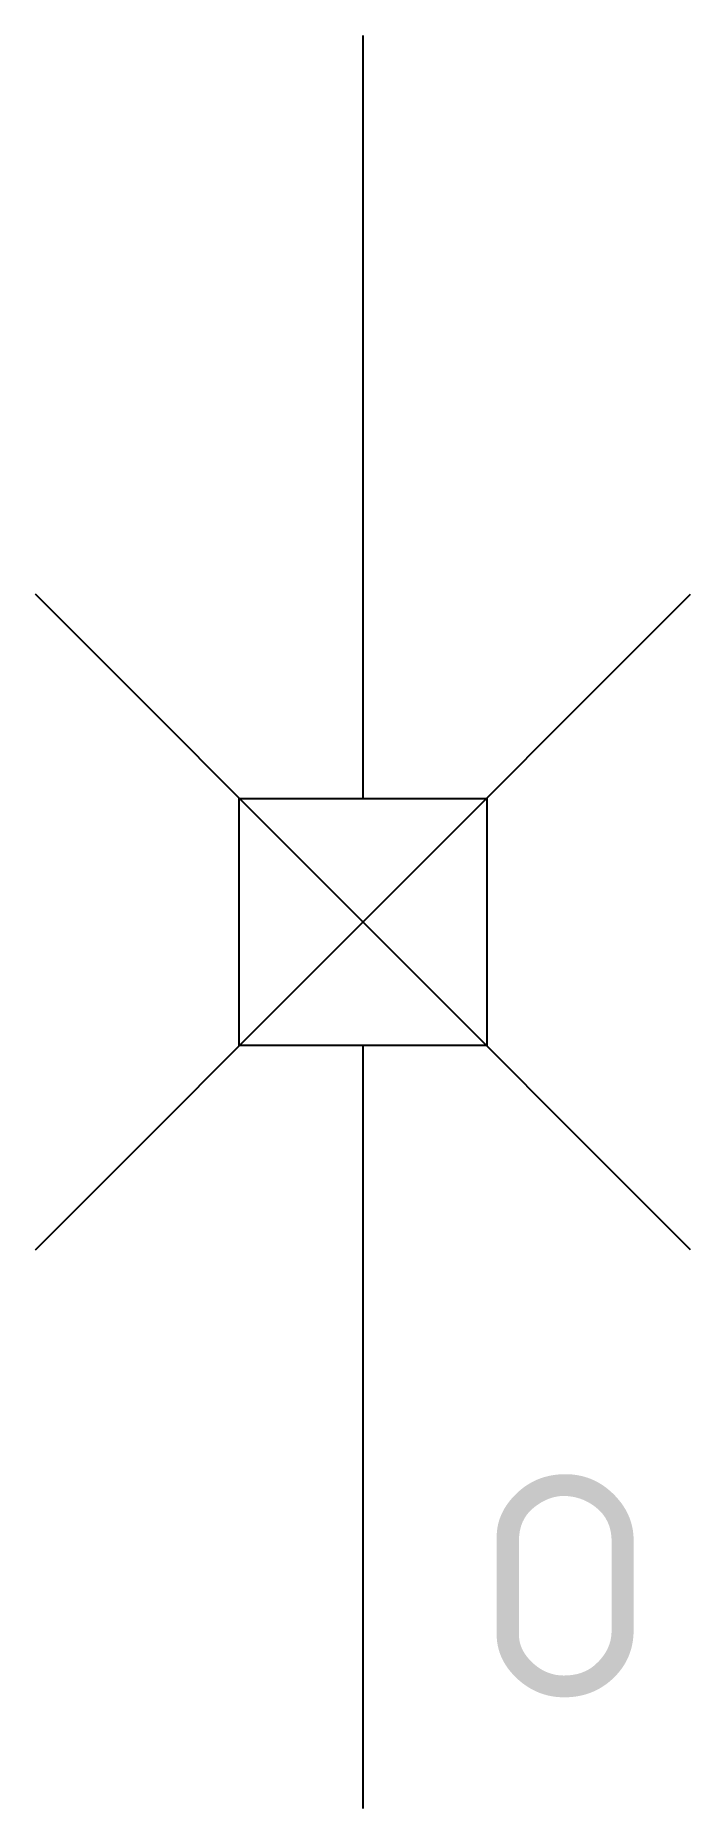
# Model space of a CAD drawing. Header units: metres. Extents: x -0.26 to 0.27, y -0.72 to 0.72.
import ezdxf

# ---------------------------------------------------------------- set-up
doc = ezdxf.new("R2010")
doc.units = ezdxf.units.M
doc.header["$MEASUREMENT"] = 0
doc.styles.add('NLCS-ISO-T18', font='', dxfattribs={"height": 0.0018})
doc.styles.get('NLCS-ISO-T18').set_extended_font_data('NLCS-ISO')

msp = doc.modelspace()

# ---------------------------------------------------------------- linework, layer by layer
for p, q in [((0.0001, 0.7175), (0.0001, 0.1)), ((-0.2649, -0.2652), (0.2655, 0.2652)), ((0.2655, -0.2652), (-0.2649, 0.2652)), ((0.0001, -0.1), (0.0001, -0.7175))]:
    msp.add_line(p, q)
at = {"flags": 128}
msp.add_lwpolyline([(-0.0999, 0.1), (0.1006, 0.1), (0.1006, -0.1), (-0.0999, -0.1)], close=True, dxfattribs=at)

# ---------------------------------------------------------------- texts
at = {"linetype": 'Continuous', "lineweight": 0, "style": 'NLCS-ISO-T18'}
msp.add_text('O', height=0.18, dxfattribs=at).set_placement((0.0901, -0.6275))

doc.saveas('drawing.dxf')
